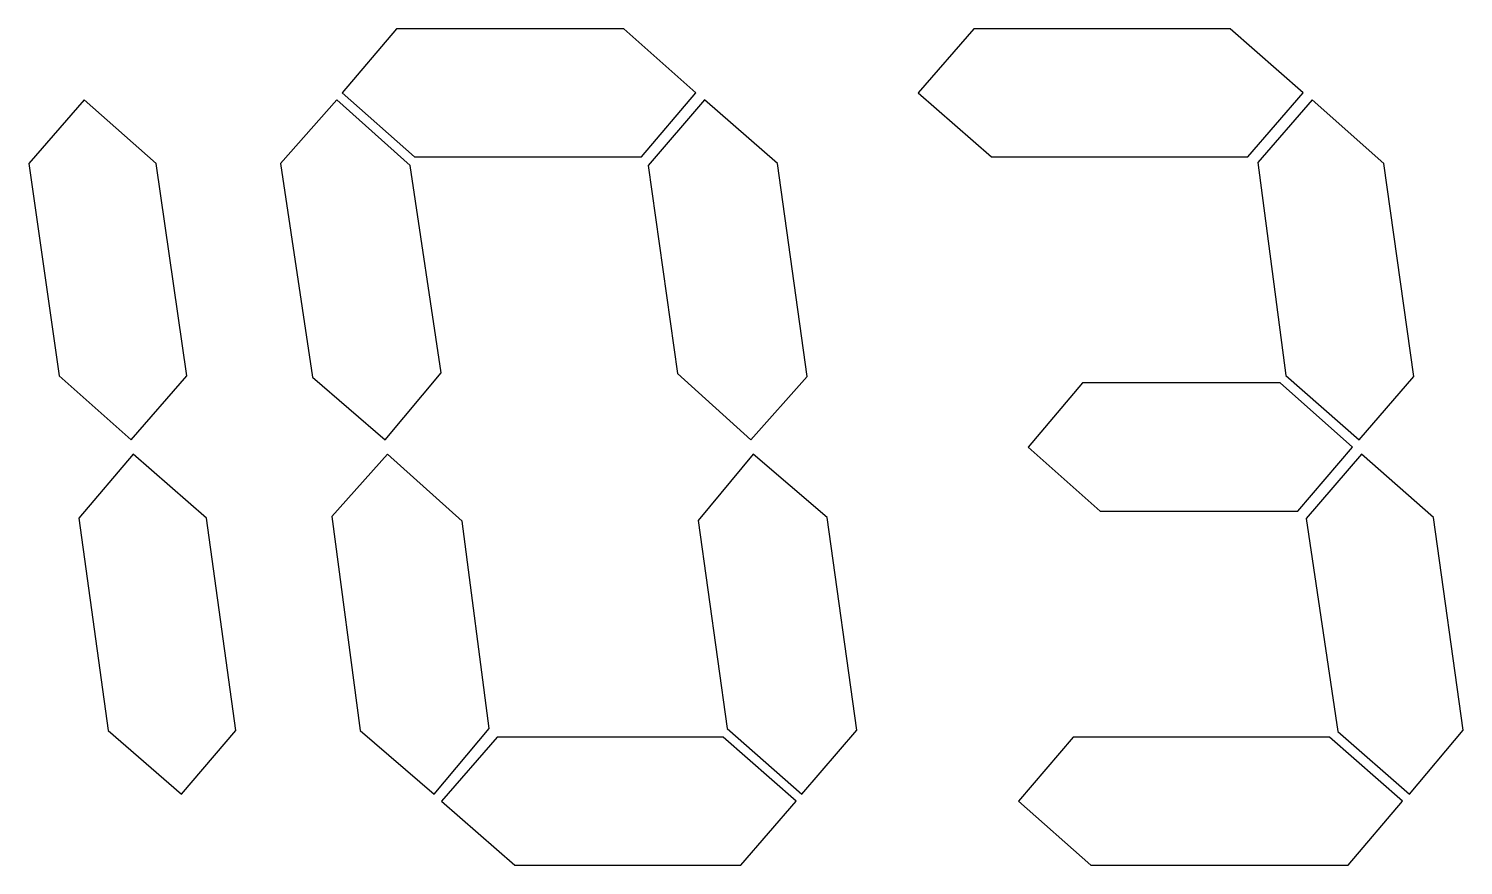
# Model space of a CAD drawing. Header units: metres. Extents: x 4 to 253, y 2 to 148.
import ezdxf

# ---------------------------------------------------------------- set-up
doc = ezdxf.new("R2010")
doc.units = ezdxf.units.M

msp = doc.modelspace()

# ---------------------------------------------------------------- linework, layer by layer
for points in [[(119.648813, 136.503688), (107.08265, 147.659938), (67.564098, 147.659938), (58.094616, 136.503688), (70.660775, 125.347438), (110.179331, 125.347438), (119.648813, 136.503688)], [(225.363905, 136.503688), (212.6183, 147.659938), (168.003554, 147.659938), (158.349499, 136.503688), (171.095109, 125.347438), (215.709855, 125.347438), (225.363905, 136.503688)], [(25.741105, 124.168236), (13.180068, 135.278342), (3.526013, 124.168236), (8.806775, 87.197778), (21.372939, 76.092798), (31.026989, 87.197778), (25.741105, 124.168236)], [(69.922497, 123.855492), (57.156384, 135.278342), (47.348518, 124.168236), (52.901013, 86.956813), (65.579967, 76.092798), (75.316049, 87.736106), (69.922497, 123.855492)], [(133.850475, 124.168236), (121.130505, 135.278342), (111.358529, 123.850365), (116.444469, 87.613063), (129.225963, 76.092798), (139.044077, 87.100365), (133.850475, 124.168236)], [(239.386125, 124.168236), (226.896867, 135.278342), (217.488905, 124.332301), (222.359509, 87.279811), (235.110246, 76.092798), (244.584855, 87.100365), (239.386125, 124.168236)], [(233.92079, 74.816188), (221.354626, 85.972438), (186.93739, 85.972438), (177.467909, 74.816188), (190.034072, 63.659938), (224.451308, 63.659938), (233.92079, 74.816188)], [(34.482558, 62.434592), (21.736953, 73.539572), (12.267472, 62.434592), (17.368788, 25.464135), (30.114392, 14.354028), (39.583874, 25.464135), (34.482558, 62.434592)], [(78.945932, 61.880883), (65.954235, 73.539572), (56.305307, 62.690939), (61.191293, 25.464135), (74.095835, 14.354028), (83.683239, 25.787133), (78.945932, 61.880883)], [(142.489392, 62.521752), (129.605358, 73.539572), (120.033335, 62.034689), (125.11927, 25.771752), (138.069956, 14.354028), (147.693249, 25.484643), (142.489392, 62.521752)], [(248.025038, 62.521752), (235.484509, 73.539572), (225.850968, 62.367941), (231.377822, 25.30007), (243.836318, 14.354028), (253.223767, 25.484643), (248.025038, 62.521752)], [(137.131725, 13.128688), (124.380993, 24.284938), (85.047009, 24.284938), (75.392954, 13.128688), (88.143686, 1.972438), (127.47767, 1.972438), (137.131725, 13.128688)], [(242.662248, 13.128688), (229.916638, 24.284938), (185.296765, 24.284938), (175.827284, 13.128688), (188.393447, 1.972438), (233.192761, 1.972438), (242.662248, 13.128688)]]:
    msp.add_lwpolyline(points)

doc.saveas('drawing.dxf')
